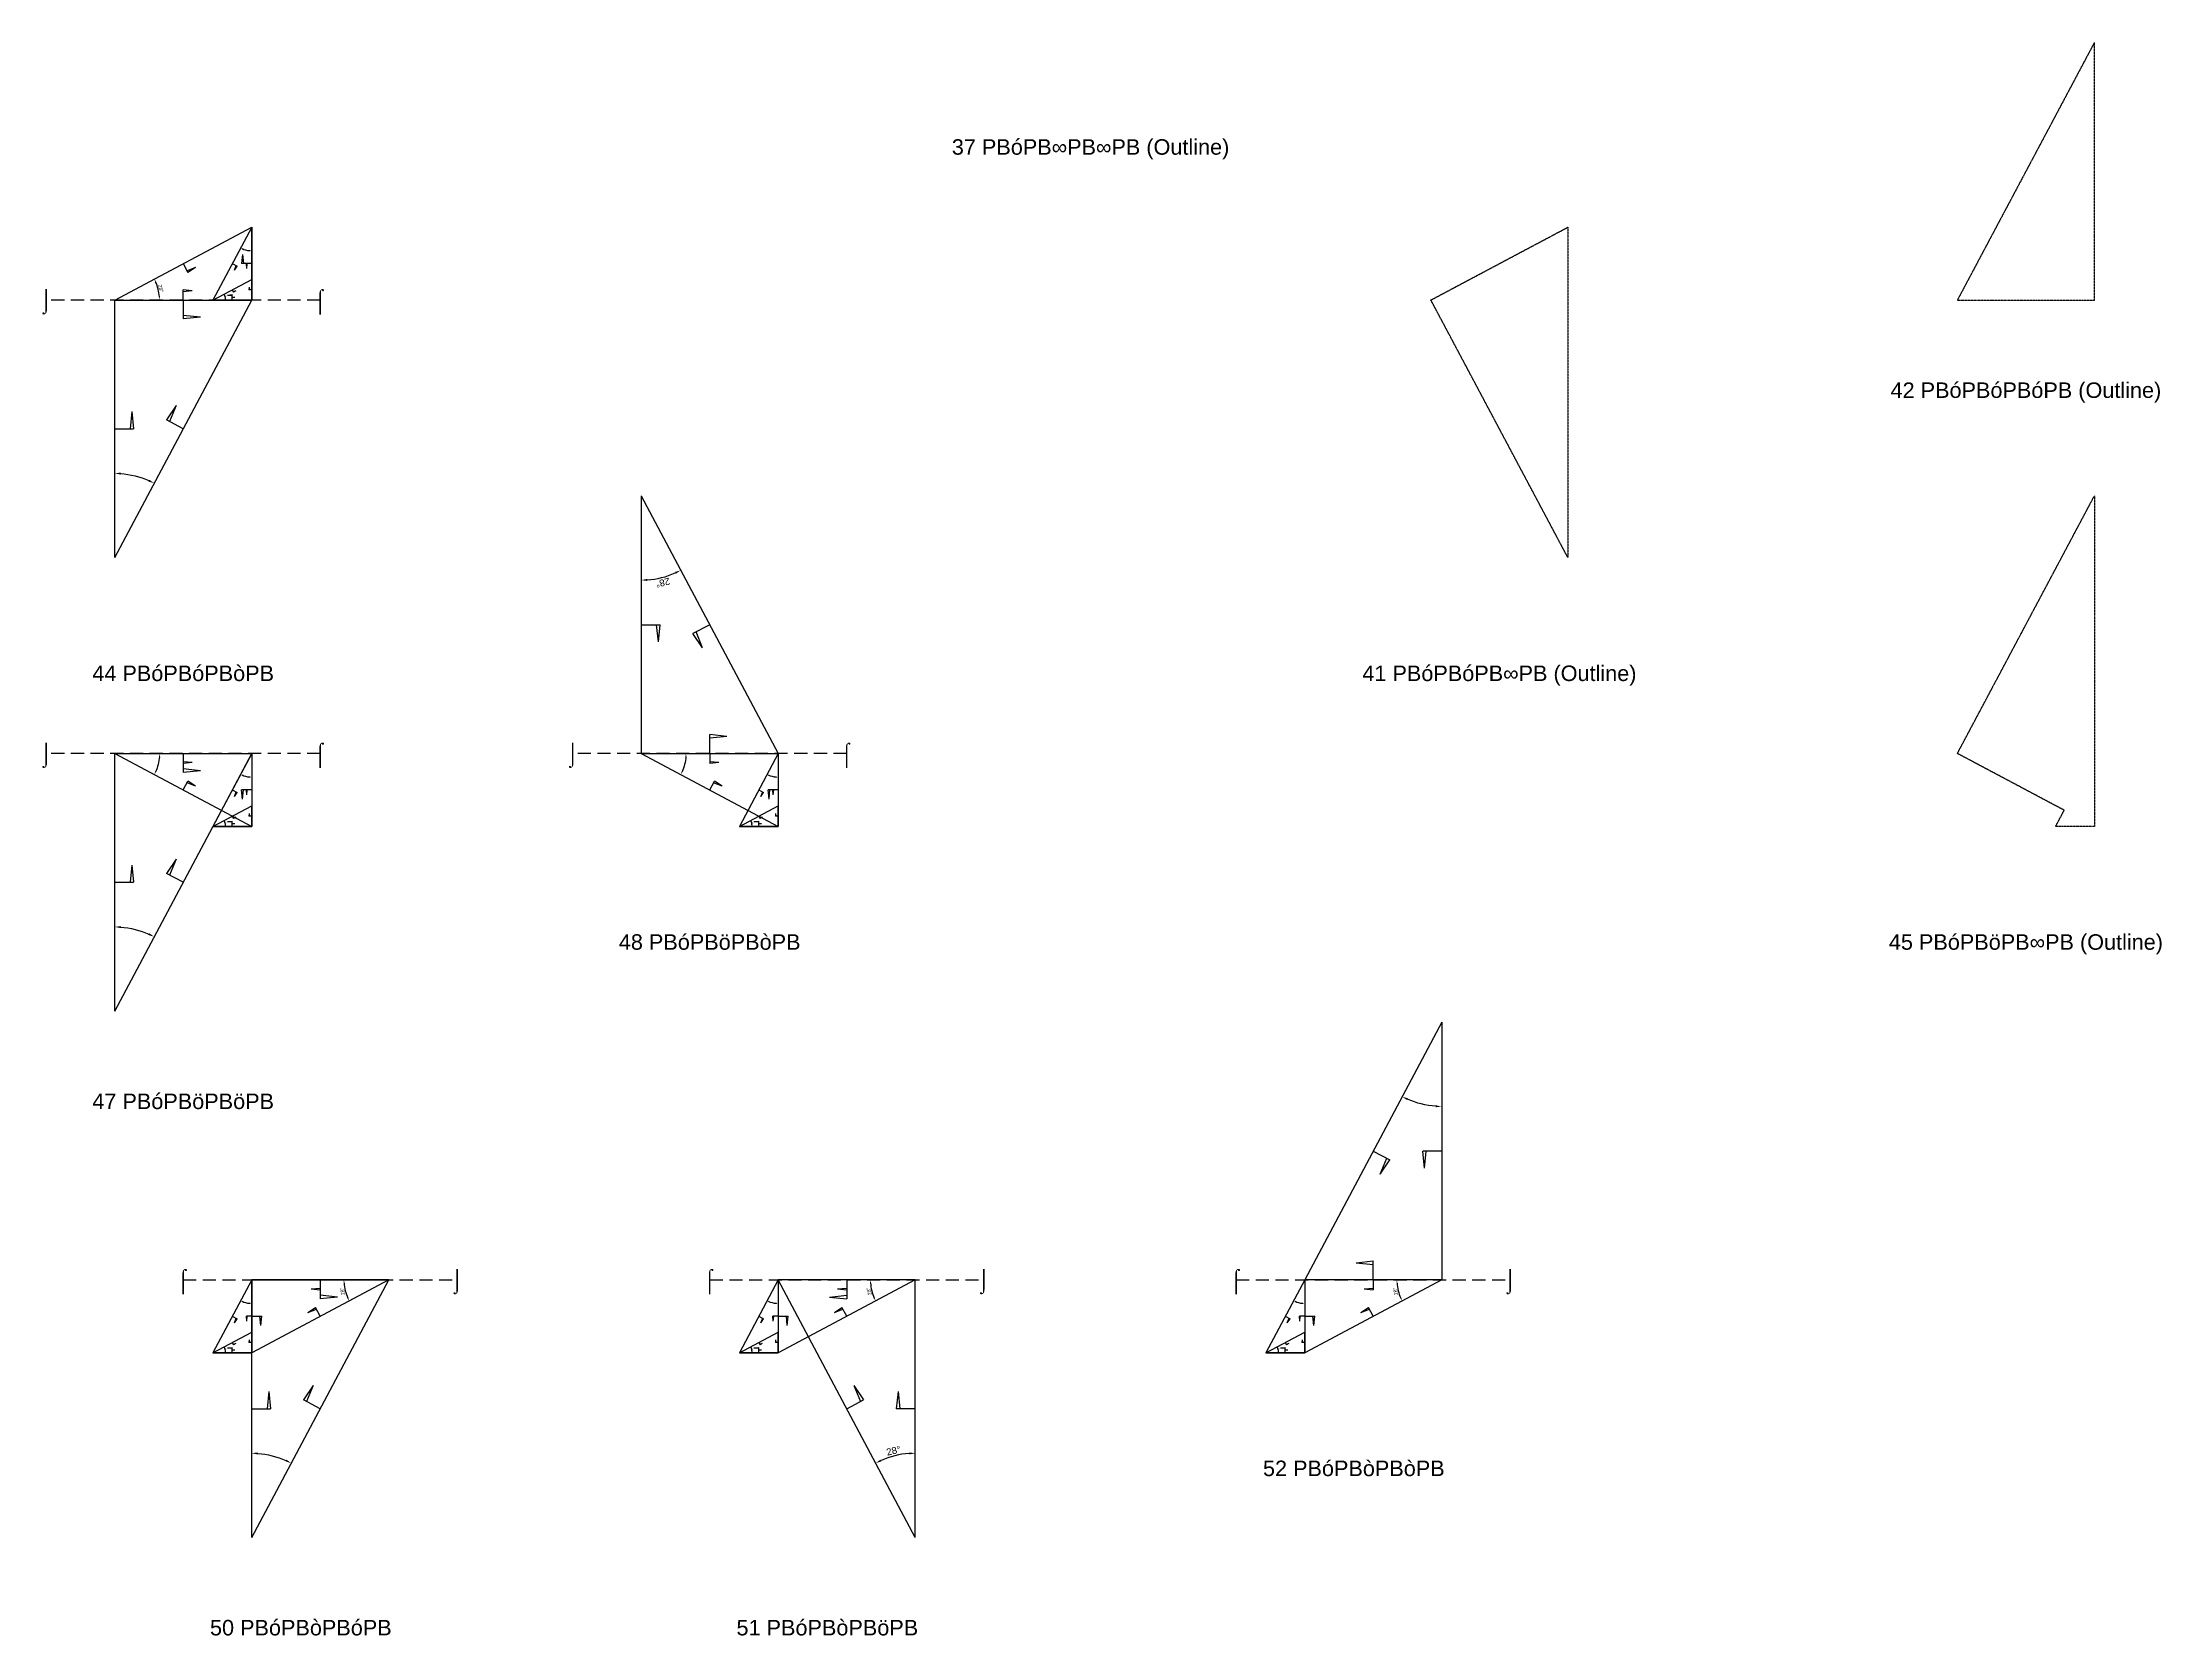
# Model space of a CAD drawing. Header units: millimetres. Extents: x 119083 to 3119777, y -5668141 to 24518.
# Drawn here: x 1084172 to 1904758, y -3558707 to -2941611 of the extents above; entities that cross this region are included whole.
import ezdxf
from ezdxf.enums import TextEntityAlignment as Align

# ---------------------------------------------------------------- set-up
doc = ezdxf.new("R2010")
doc.units = ezdxf.units.MM
doc.header["$PDMODE"] = 35
doc.linetypes.add('DASHED', pattern=[19.05, 12.7, -6.35])
for name, color, linetype in [('BASE', 170, 'Continuous'), ('HYPOTENUSE', 20, 'Continuous'), ('PERPENDICULAR', 90, 'Continuous')]:
    doc.layers.add(name, color=color, linetype=linetype)
doc.styles.add('Arial', font='arial_0.ttf')
doc.dimstyles.new('ISO-25', dxfattribs={"dimtxt": 250, "dimasz": 100, "dimexe": 1.25, "dimexo": 0.625, "dimgap": 100, "dimtad": 1, "dimdec": 0, "dimtxsty": 'Arial', "dimcen": 2.5, "dimadec": 0, "dimazin": 0, "dimtfac": 1, "dimtdec": 0, "dimtmove": 0, "dimatfit": 3, "dimfxl": 1, "dimarcsym": 0})

# ---------------------------------------------------------------- blocks, each defined once
blk = doc.blocks.new('*D9')
at = {"color": 0, "lineweight": -2, "ltscale": 100, "transparency": 16777216}
blk.add_arc((0, 0), 4906, 4.08845, 23.91155, dxfattribs=at)
at = {"color": 0, "ltscale": 100, "transparency": 16777216}
for points in [[(4432, 1963), (4537, 2014), (4332, 2303)], [(4952, 352), (4835, 348), (4906, 0)]]:
    blk.add_solid(points, dxfattribs=at)
at = {"layer": 'Defpoints', "color": 0, "ltscale": 100, "transparency": 16777216}
for p in [(15000, 7976), (0, 0), (0, 0), (4841, 796), (15000, 0)]:
    blk.add_point(p, dxfattribs=at)
at = {"color": 0, "ltscale": 100, "transparency": 16777216, "insert": (5055, 1260), "char_height": 400, "attachment_point": 5, "rotation": 284, "style": 'Arial'}
blk.add_mtext('28°', dxfattribs=at)
blk = doc.blocks.new('SanjoyNathGeometrifyingTrigonometryFundamentalLockedSet')
at = {"color": 114, "linetype": 'DASHED', "ltscale": 100, "true_color": 0x139b48}
for p, q in [((14000, 4987.8), (13900, 3987.8)), ((14000, 4987.8), (14100, 3987.8)), ((15000, 3987.8), (13900, 3987.8))]:
    blk.add_line(p, q, dxfattribs=at)
at = {"color": 242, "linetype": 'DASHED', "ltscale": 100, "true_color": 0xcd2027}
for p, q in [((7500, 3987.8), (8016.4, 3016.6)), ((8852.4, 3574.3), (7922.5, 3193.2)), ((8852.4, 3574.3), (8016.4, 3016.6))]:
    blk.add_line(p, q, dxfattribs=at)
at = {"color": 159, "linetype": 'DASHED', "ltscale": 100, "true_color": 0x22346e}
for p, q in [((7500, 0), (7500, 1100)), ((8500, 1000), (7500, 1100)), ((8500, 1000), (7500, 900))]:
    blk.add_line(p, q, dxfattribs=at)
at = {"layer": 'BASE'}
blk.add_line((0, 0), (15000, 0), dxfattribs=at)
at = {"layer": 'HYPOTENUSE'}
blk.add_line((0, 0), (15000, 7975.6), dxfattribs=at)
at = {"layer": 'PERPENDICULAR'}
blk.add_line((15000, 0), (15000, 7975.6), dxfattribs=at)
at = {"color": 4, "ltscale": 100}
dim = blk.add_angular_dim_2l(base=(4841, 795.6), line1=((0, 0), (15000, 0)), line2=((0, 0), (15000, 7975.6)), dimstyle='ISO-25', override={"dimtxt": 400, "dimasz": 350, "dimgap": 100}, dxfattribs=at)
dim.commit()
dim.dimension.update_dxf_attribs({"geometry": '*D9', "text_midpoint": (5055.4, 1260.5)})

msp = doc.modelspace()

# ---------------------------------------------------------------- linework, layer by layer
at = {"linetype": 'DASHED', "ltscale": 400}
for p, q in [((1191749, -3041397), (1085635, -3041397)), ((1191749, -3217049), (1085635, -3217049)), ((1395612, -3217049), (1289498, -3217049)), ((1138692, -3420911), (1244806, -3420911)), ((1342555, -3420911), (1448669, -3420911)), ((1546417, -3420911), (1652531, -3420911))]:
    msp.add_line(p, q, dxfattribs=at)
at = {"linetype": 'DASHED'}
for points in [[(1878740, -2941611), (1825683, -3041397), (1878740, -3041397)], [(1674877, -3141183), (1621820, -3041397), (1674877, -3013186)], [(1825683, -3217049), (1878740, -3117263), (1878740, -3245260), (1863740, -3245260), (1867046, -3239042)]]:
    msp.add_lwpolyline(points, close=True, dxfattribs=at)

# ---------------------------------------------------------------- block references
at = {"linetype": 'DASHED', "ltscale": 100, "xscale": 3.537132037454102, "yscale": 3.537132037454102, "zscale": 3.537132037454102}
msp.add_blockref('SanjoyNathGeometrifyingTrigonometryFundamentalLockedSet', (1112164, -3041397), dxfattribs=at)
at = {"linetype": 'DASHED', "ltscale": 100}
for p, xscale, yscale, zscale, rotation in [((1165221, -3013186), -1.880726465346331, 1.880726465346331, 1.880726465346331, 90), ((1112164, -3141183), -6.652377834264341, 6.652377834264341, 6.652377834264341, 270), ((1316026, -3117263), 6.652377834264341, 6.652377834264341, 6.652377834264341, 270), ((1112164, -3217049), -3.537132037454102, 3.537132037454102, 3.537132037454102, 180), ((1112164, -3316834), -6.652377834264311, 6.652377834264311, 6.652377834264311, 270), ((1165221, -3217049), -1.880726465346331, 1.880726465346331, 1.880726465346331, 90), ((1316026, -3217049), -3.537132037454102, 3.537132037454102, 3.537132037454102, 180), ((1369083, -3217049), -1.880726465346331, 1.880726465346331, 1.880726465346331, 90), ((1626003, -3321126), -6.652377834264341, 6.652377834264341, 6.652377834264341, 90), ((1165221, -3420911), -1.880726465346331, 1.880726465346331, 1.880726465346331, 90), ((1218278, -3420911), 3.537132037454102, 3.537132037454102, 3.537132037454102, 180), ((1165221, -3520697), -6.652377834264311, 6.652377834264311, 6.652377834264311, 270), ((1369083, -3420911), -1.880726465346331, 1.880726465346331, 1.880726465346331, 90), ((1422140, -3420911), 3.537132037454102, 3.537132037454102, 3.537132037454102, 180), ((1422140, -3520697), 6.652377834264311, 6.652377834264311, 6.652377834264311, 90), ((1572946, -3420911), -1.880726465346331, 1.880726465346331, 1.880726465346331, 90), ((1626003, -3420911), 3.537132037454102, 3.537132037454102, 3.537132037454102, 180)]:
    msp.add_blockref('SanjoyNathGeometrifyingTrigonometryFundamentalLockedSet', p, dxfattribs=dict(at, xscale=xscale, yscale=yscale, zscale=zscale, rotation=rotation))
at = {"linetype": 'DASHED'}
for p in [(1150221, -3041397), (1150221, -3245260), (1354083, -3245260), (1150221, -3449122), (1354083, -3449122), (1557946, -3449122)]:
    msp.add_blockref('SanjoyNathGeometrifyingTrigonometryFundamentalLockedSet', p, dxfattribs=at)

# ---------------------------------------------------------------- texts
at = {"linetype": 'DASHED', "ltscale": 100, "style": 'Arial'}
for s, p in [('37 PBóPB∞PB∞PB (Outline)', (1490043, -2982119)), ('⌡', (1085635, -3041397)), ('⌠', (1191749, -3041397)), ('42 PBóPBóPBóPB (Outline)', (1852211, -3076322)), ('44 PBóPBóPBòPB', (1138692, -3185981)), ('41 PBóPBóPB∞PB (Outline)', (1648349, -3185981)), ('⌡', (1085635, -3217049)), ('⌠', (1191749, -3217049)), ('⌡', (1289498, -3217049)), ('⌠', (1395612, -3217049)), ('48 PBóPBöPBòPB', (1342555, -3290058)), ('45 PBóPBöPB∞PB (Outline)', (1852211, -3290058)), ('47 PBóPBöPBöPB', (1138692, -3351759)), ('⌠', (1138692, -3420911)), ('⌡', (1244806, -3420911)), ('⌠', (1342555, -3420911)), ('⌡', (1448669, -3420911)), ('⌠', (1546417, -3420911)), ('⌡', (1652531, -3420911)), ('52 PBóPBòPBòPB', (1591974, -3493921)), ('50 PBóPBòPBóPB', (1184249, -3555622)), ('51 PBóPBòPBöPB', (1388112, -3555622))]:
    msp.add_text(s, height=6000, dxfattribs=at).set_placement(p, align=Align.MIDDLE_CENTER)

doc.saveas('drawing.dxf')
